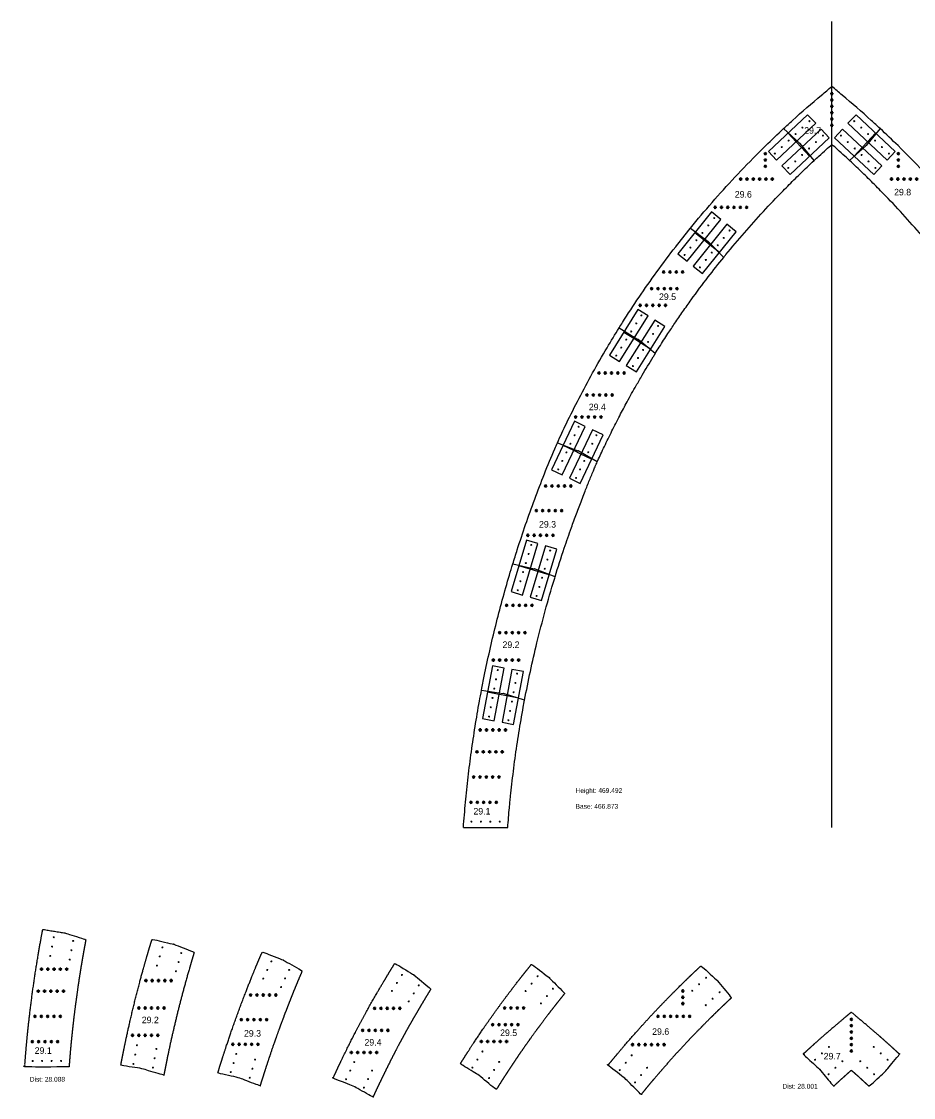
# Model space of a CAD drawing. Header units: inches. Extents: x 37 to 1129, y 33 to 715.
# Drawn here: x 37 to 602, y 33 to 715 of the extents above; entities that cross this region are included whole.
import ezdxf

# ---------------------------------------------------------------- set-up
doc = ezdxf.new("R2010")
doc.units = ezdxf.units.IN
doc.header["$MEASUREMENT"] = 0
doc.header["$PDMODE"] = 32
doc.header["$PDSIZE"] = 1
doc.layers.add('.Joint Indication', color=4, linetype='Continuous')
for name, color, linetype, lineweight in [('Annotation', 7, 'Continuous', 9), ('Drilling', 3, 'Continuous', 13), ('Engrave', 4, 'Continuous', 50)]:
    doc.layers.add(name, color=color, linetype=linetype, lineweight=lineweight)
doc.styles.get("Standard").update_dxf_attribs({"font": 'Arial.ttf'})
doc.styles.add('Tw Cen MT', font='')
doc.styles.get('Tw Cen MT').set_extended_font_data('Tw Cen MT')

# ---------------------------------------------------------------- blocks, each defined once
blk = doc.blocks.new('*U812')
at = {"layer": 'Engrave'}
blk.add_point((0, 0), dxfattribs=at)
blk = doc.blocks.new('*U813')
at = {"layer": 'Engrave', "color": 0, "linetype": 'ByBlock', "lineweight": -2, "transparency": 16777216}
for p in [(0, 0), (4, 0), (8, 0), (12, 0), (16, 0)]:
    blk.add_blockref('*U812', p, dxfattribs=at)
blk = doc.blocks.new('*U814')
at = {"layer": 'Engrave'}
blk.add_point((0, 0), dxfattribs=at)
blk = doc.blocks.new('*U815')
at = {"layer": 'Engrave', "color": 0, "linetype": 'ByBlock', "lineweight": -2, "transparency": 16777216}
for p in [(0, 0), (4, 0), (8, 0), (12, 0), (16, 0)]:
    blk.add_blockref('*U814', p, dxfattribs=at)
blk = doc.blocks.new('*U816')
at = {"layer": 'Engrave'}
blk.add_point((0, 0), dxfattribs=at)
blk = doc.blocks.new('*U817')
at = {"layer": 'Engrave', "color": 0, "linetype": 'ByBlock', "lineweight": -2, "transparency": 16777216}
for p in [(0, 0), (4, 0), (8, 0), (12, 0), (16, 0)]:
    blk.add_blockref('*U816', p, dxfattribs=at)
blk = doc.blocks.new('*U818')
at = {"layer": 'Engrave'}
blk.add_point((0, 0), dxfattribs=at)
blk = doc.blocks.new('*U819')
at = {"layer": 'Engrave', "color": 0, "linetype": 'ByBlock', "lineweight": -2, "transparency": 16777216}
for p in [(0, 0), (4, 0), (8, 0), (12, 0), (16, 0)]:
    blk.add_blockref('*U818', p, dxfattribs=at)
blk = doc.blocks.new('*U820')
at = {"layer": 'Engrave'}
blk.add_point((0, 0), dxfattribs=at)
blk = doc.blocks.new('*U821')
at = {"layer": 'Engrave', "color": 0, "linetype": 'ByBlock', "lineweight": -2, "transparency": 16777216}
for p in [(0, 0), (4, 0), (8, 0), (12, 0), (16, 0)]:
    blk.add_blockref('*U820', p, dxfattribs=at)
blk = doc.blocks.new('*U822')
at = {"layer": 'Engrave'}
blk.add_point((0, 0), dxfattribs=at)
blk = doc.blocks.new('*U823')
at = {"layer": 'Engrave', "color": 0, "linetype": 'ByBlock', "lineweight": -2, "transparency": 16777216}
for p in [(0, 0), (4, 0), (8, 0), (12, 0), (16, 0)]:
    blk.add_blockref('*U822', p, dxfattribs=at)
blk = doc.blocks.new('*U824')
at = {"layer": 'Engrave'}
blk.add_point((0, 0), dxfattribs=at)
blk = doc.blocks.new('*U825')
at = {"layer": 'Engrave', "color": 0, "linetype": 'ByBlock', "lineweight": -2, "transparency": 16777216}
for p in [(0, 0), (4, 0), (8, 0), (12, 0), (16, 0)]:
    blk.add_blockref('*U824', p, dxfattribs=at)
blk = doc.blocks.new('*U826')
at = {"layer": 'Engrave'}
blk.add_point((0, 0), dxfattribs=at)
blk = doc.blocks.new('*U827')
at = {"layer": 'Engrave', "color": 0, "linetype": 'ByBlock', "lineweight": -2, "transparency": 16777216}
for p in [(0, 0), (4, 0), (8, 0), (12, 0), (16, 0)]:
    blk.add_blockref('*U826', p, dxfattribs=at)
blk = doc.blocks.new('*U828')
at = {"layer": 'Engrave'}
blk.add_point((0, 0), dxfattribs=at)
blk = doc.blocks.new('*U829')
at = {"layer": 'Engrave', "color": 0, "linetype": 'ByBlock', "lineweight": -2, "transparency": 16777216}
for p in [(0, 0), (4, 0), (8, 0), (12, 0), (16, 0)]:
    blk.add_blockref('*U828', p, dxfattribs=at)
blk = doc.blocks.new('*U830')
at = {"layer": 'Engrave'}
blk.add_point((0, 0), dxfattribs=at)
blk = doc.blocks.new('*U831')
at = {"layer": 'Engrave', "color": 0, "linetype": 'ByBlock', "lineweight": -2, "transparency": 16777216}
for p in [(0, 0), (4, 0), (8, 0), (12, 0), (16, 0)]:
    blk.add_blockref('*U830', p, dxfattribs=at)
blk = doc.blocks.new('*U832')
at = {"layer": 'Engrave'}
blk.add_point((0, 0), dxfattribs=at)
blk = doc.blocks.new('*U833')
at = {"layer": 'Engrave', "color": 0, "linetype": 'ByBlock', "lineweight": -2, "transparency": 16777216}
for p in [(0, 0), (4, 0), (8, 0), (12, 0), (16, 0)]:
    blk.add_blockref('*U832', p, dxfattribs=at)
blk = doc.blocks.new('*U834')
at = {"layer": 'Engrave'}
blk.add_point((0, 0), dxfattribs=at)
blk = doc.blocks.new('*U835')
at = {"layer": 'Engrave', "color": 0, "linetype": 'ByBlock', "lineweight": -2, "transparency": 16777216}
for p in [(0, 0), (4, 0), (8, 0), (12, 0), (16, 0)]:
    blk.add_blockref('*U834', p, dxfattribs=at)
blk = doc.blocks.new('*U836')
at = {"layer": 'Engrave'}
blk.add_point((0, 0), dxfattribs=at)
blk = doc.blocks.new('*U837')
at = {"layer": 'Engrave', "color": 0, "linetype": 'ByBlock', "lineweight": -2, "transparency": 16777216}
for p in [(0, 0), (4, 0), (8, 0), (12, 0), (16, 0)]:
    blk.add_blockref('*U836', p, dxfattribs=at)
blk = doc.blocks.new('*U838')
at = {"layer": 'Engrave'}
blk.add_point((0, 0), dxfattribs=at)
blk = doc.blocks.new('*U839')
at = {"layer": 'Engrave', "color": 0, "linetype": 'ByBlock', "lineweight": -2, "transparency": 16777216}
for p in [(0, 0), (4, 0), (8, 0), (12, 0), (16, 0)]:
    blk.add_blockref('*U838', p, dxfattribs=at)
blk = doc.blocks.new('*U840')
at = {"layer": 'Engrave'}
blk.add_point((0, 0), dxfattribs=at)
blk = doc.blocks.new('*U841')
at = {"layer": 'Engrave', "color": 0, "linetype": 'ByBlock', "lineweight": -2, "transparency": 16777216}
for p in [(0, 0), (4, 0), (8, 0), (12, 0), (16, 0)]:
    blk.add_blockref('*U840', p, dxfattribs=at)
blk = doc.blocks.new('*U842')
at = {"layer": 'Engrave'}
blk.add_point((0, 0), dxfattribs=at)
blk = doc.blocks.new('*U843')
at = {"layer": 'Engrave', "color": 0, "linetype": 'ByBlock', "lineweight": -2, "transparency": 16777216}
for p in [(0, 0), (4, 0), (8, 0), (12, 0)]:
    blk.add_blockref('*U842', p, dxfattribs=at)
blk = doc.blocks.new('*U844')
at = {"layer": 'Engrave'}
blk.add_point((0, 0), dxfattribs=at)
blk = doc.blocks.new('*U845')
at = {"layer": 'Engrave', "color": 0, "linetype": 'ByBlock', "lineweight": -2, "transparency": 16777216}
for p in [(0, 0), (4, 0), (8, 0), (12, 0), (16, 0), (20, 0)]:
    blk.add_blockref('*U844', p, dxfattribs=at)
blk = doc.blocks.new('*U846')
at = {"layer": 'Engrave'}
blk.add_point((0, 0), dxfattribs=at)
blk = doc.blocks.new('*U847')
at = {"layer": 'Engrave', "color": 0, "linetype": 'ByBlock', "lineweight": -2, "transparency": 16777216}
for p in [(0, 0), (4, 0), (8, 0), (12, 0), (16, 0), (20, 0)]:
    blk.add_blockref('*U846', p, dxfattribs=at)
blk = doc.blocks.new('*U848')
at = {"layer": 'Engrave'}
blk.add_point((0, 0), dxfattribs=at)
blk = doc.blocks.new('*U849')
at = {"layer": 'Engrave', "color": 0, "linetype": 'ByBlock', "lineweight": -2, "transparency": 16777216}
for p in [(0, 0), (4, 0), (8, 0)]:
    blk.add_blockref('*U848', p, dxfattribs=at)
blk = doc.blocks.new('*U850')
at = {"layer": 'Engrave'}
blk.add_point((0, 0), dxfattribs=at)
blk = doc.blocks.new('*U851')
at = {"layer": 'Engrave', "color": 0, "linetype": 'ByBlock', "lineweight": -2, "transparency": 16777216}
for p in [(0, 0), (4, 0), (8, 0), (12, 0), (16, 0), (20, 0)]:
    blk.add_blockref('*U850', p, dxfattribs=at)
blk = doc.blocks.new('*U886')
at = {"layer": 'Engrave'}
blk.add_point((0, 0), dxfattribs=at)
blk = doc.blocks.new('*U887')
at = {"layer": 'Engrave', "color": 0, "linetype": 'ByBlock', "lineweight": -2, "transparency": 16777216}
for p in [(0, 0), (4, 0), (8, 0), (12, 0), (16, 0), (20, 0)]:
    blk.add_blockref('*U886', p, dxfattribs=at)
blk = doc.blocks.new('*U888')
at = {"layer": 'Engrave'}
blk.add_point((0, 0), dxfattribs=at)
blk = doc.blocks.new('*U889')
at = {"layer": 'Engrave', "color": 0, "linetype": 'ByBlock', "lineweight": -2, "transparency": 16777216}
for p in [(0, 0), (4, 0), (8, 0)]:
    blk.add_blockref('*U888', p, dxfattribs=at)
blk = doc.blocks.new('*U890')
at = {"layer": 'Engrave'}
blk.add_point((0, 0), dxfattribs=at)
blk = doc.blocks.new('*U891')
at = {"layer": 'Engrave', "color": 0, "linetype": 'ByBlock', "lineweight": -2, "transparency": 16777216}
for p in [(0, 0), (4, 0), (8, 0), (12, 0), (16, 0)]:
    blk.add_blockref('*U890', p, dxfattribs=at)
blk = doc.blocks.new('*U892')
at = {"layer": 'Engrave'}
blk.add_point((0, 0), dxfattribs=at)
blk = doc.blocks.new('*U893')
at = {"layer": 'Engrave', "color": 0, "linetype": 'ByBlock', "lineweight": -2, "transparency": 16777216}
for p in [(0, 0), (4, 0), (8, 0), (12, 0), (16, 0)]:
    blk.add_blockref('*U892', p, dxfattribs=at)
blk = doc.blocks.new('*U894')
at = {"layer": 'Engrave'}
blk.add_point((0, 0), dxfattribs=at)
blk = doc.blocks.new('*U895')
at = {"layer": 'Engrave', "color": 0, "linetype": 'ByBlock', "lineweight": -2, "transparency": 16777216}
for p in [(0, 0), (4, 0), (8, 0), (12, 0), (16, 0)]:
    blk.add_blockref('*U894', p, dxfattribs=at)
blk = doc.blocks.new('*U896')
at = {"layer": 'Engrave'}
blk.add_point((0, 0), dxfattribs=at)
blk = doc.blocks.new('*U897')
at = {"layer": 'Engrave', "color": 0, "linetype": 'ByBlock', "lineweight": -2, "transparency": 16777216}
for p in [(0, 0), (4, 0), (8, 0), (12, 0), (16, 0)]:
    blk.add_blockref('*U896', p, dxfattribs=at)
blk = doc.blocks.new('*U898')
at = {"layer": 'Engrave'}
blk.add_point((0, 0), dxfattribs=at)
blk = doc.blocks.new('*U899')
at = {"layer": 'Engrave', "color": 0, "linetype": 'ByBlock', "lineweight": -2, "transparency": 16777216}
for p in [(0, 0), (4, 0), (8, 0), (12, 0), (16, 0)]:
    blk.add_blockref('*U898', p, dxfattribs=at)
blk = doc.blocks.new('*U900')
at = {"layer": 'Engrave'}
blk.add_point((0, 0), dxfattribs=at)
blk = doc.blocks.new('*U901')
at = {"layer": 'Engrave', "color": 0, "linetype": 'ByBlock', "lineweight": -2, "transparency": 16777216}
for p in [(0, 0), (4, 0), (8, 0), (12, 0), (16, 0)]:
    blk.add_blockref('*U900', p, dxfattribs=at)
blk = doc.blocks.new('*U902')
at = {"layer": 'Engrave'}
blk.add_point((0, 0), dxfattribs=at)
blk = doc.blocks.new('*U903')
at = {"layer": 'Engrave', "color": 0, "linetype": 'ByBlock', "lineweight": -2, "transparency": 16777216}
for p in [(0, 0), (4, 0), (8, 0), (12, 0), (16, 0)]:
    blk.add_blockref('*U902', p, dxfattribs=at)
blk = doc.blocks.new('*U904')
at = {"layer": 'Engrave'}
blk.add_point((0, 0), dxfattribs=at)
blk = doc.blocks.new('*U905')
at = {"layer": 'Engrave', "color": 0, "linetype": 'ByBlock', "lineweight": -2, "transparency": 16777216}
for p in [(0, 0), (4, 0), (8, 0), (12, 0), (16, 0)]:
    blk.add_blockref('*U904', p, dxfattribs=at)
blk = doc.blocks.new('*U906')
at = {"layer": 'Engrave'}
blk.add_point((0, 0), dxfattribs=at)
blk = doc.blocks.new('*U907')
at = {"layer": 'Engrave', "color": 0, "linetype": 'ByBlock', "lineweight": -2, "transparency": 16777216}
for p in [(0, 0), (4, 0), (8, 0), (12, 0), (16, 0)]:
    blk.add_blockref('*U906', p, dxfattribs=at)
blk = doc.blocks.new('*U908')
at = {"layer": 'Engrave'}
blk.add_point((0, 0), dxfattribs=at)
blk = doc.blocks.new('*U909')
at = {"layer": 'Engrave', "color": 0, "linetype": 'ByBlock', "lineweight": -2, "transparency": 16777216}
for p in [(0, 0), (4, 0), (8, 0), (12, 0), (16, 0)]:
    blk.add_blockref('*U908', p, dxfattribs=at)
blk = doc.blocks.new('*U910')
at = {"layer": 'Engrave'}
blk.add_point((0, 0), dxfattribs=at)
blk = doc.blocks.new('*U911')
at = {"layer": 'Engrave', "color": 0, "linetype": 'ByBlock', "lineweight": -2, "transparency": 16777216}
for p in [(0, 0), (4, 0), (8, 0), (12, 0), (16, 0)]:
    blk.add_blockref('*U910', p, dxfattribs=at)
blk = doc.blocks.new('*U912')
at = {"layer": 'Engrave'}
blk.add_point((0, 0), dxfattribs=at)
blk = doc.blocks.new('*U913')
at = {"layer": 'Engrave', "color": 0, "linetype": 'ByBlock', "lineweight": -2, "transparency": 16777216}
for p in [(0, 0), (4, 0), (8, 0), (12, 0), (16, 0)]:
    blk.add_blockref('*U912', p, dxfattribs=at)
blk = doc.blocks.new('*U914')
at = {"layer": 'Engrave'}
blk.add_point((0, 0), dxfattribs=at)
blk = doc.blocks.new('*U915')
at = {"layer": 'Engrave', "color": 0, "linetype": 'ByBlock', "lineweight": -2, "transparency": 16777216}
for p in [(0, 0), (4, 0), (8, 0), (12, 0), (16, 0)]:
    blk.add_blockref('*U914', p, dxfattribs=at)
blk = doc.blocks.new('*U916')
at = {"layer": 'Engrave'}
blk.add_point((0, 0), dxfattribs=at)
blk = doc.blocks.new('*U917')
at = {"layer": 'Engrave', "color": 0, "linetype": 'ByBlock', "lineweight": -2, "transparency": 16777216}
for p in [(0, 0), (4, 0), (8, 0), (12, 0), (16, 0)]:
    blk.add_blockref('*U916', p, dxfattribs=at)
blk = doc.blocks.new('*U918')
at = {"layer": 'Engrave'}
blk.add_point((0, 0), dxfattribs=at)
blk = doc.blocks.new('*U919')
at = {"layer": 'Engrave', "color": 0, "linetype": 'ByBlock', "lineweight": -2, "transparency": 16777216}
for p in [(0, 0), (4, 0), (8, 0), (12, 0), (16, 0)]:
    blk.add_blockref('*U918', p, dxfattribs=at)
blk = doc.blocks.new('*U920')
at = {"layer": 'Engrave'}
blk.add_point((0, 0), dxfattribs=at)
blk = doc.blocks.new('*U921')
at = {"layer": 'Engrave', "color": 0, "linetype": 'ByBlock', "lineweight": -2, "transparency": 16777216}
for p in [(0, 0), (4, 0), (8, 0), (12, 0)]:
    blk.add_blockref('*U920', p, dxfattribs=at)
blk = doc.blocks.new('*U922')
at = {"layer": 'Engrave'}
blk.add_point((0, 0), dxfattribs=at)
blk = doc.blocks.new('*U923')
at = {"layer": 'Engrave', "color": 0, "linetype": 'ByBlock', "lineweight": -2, "transparency": 16777216}
for p in [(0, 0), (4, 0), (8, 0), (12, 0), (16, 0), (20, 0)]:
    blk.add_blockref('*U922', p, dxfattribs=at)
blk = doc.blocks.new('*U924')
at = {"layer": 'Engrave'}
blk.add_point((0, 0), dxfattribs=at)
blk = doc.blocks.new('*U925')
at = {"layer": 'Engrave', "color": 0, "linetype": 'ByBlock', "lineweight": -2, "transparency": 16777216}
for p in [(0, 0), (4, 0), (8, 0), (12, 0), (16, 0), (20, 0)]:
    blk.add_blockref('*U924', p, dxfattribs=at)
blk = doc.blocks.new('*U926')
at = {"layer": 'Engrave'}
blk.add_point((0, 0), dxfattribs=at)
blk = doc.blocks.new('*U927')
at = {"layer": 'Engrave', "color": 0, "linetype": 'ByBlock', "lineweight": -2, "transparency": 16777216}
for p in [(0, 0), (4, 0), (8, 0)]:
    blk.add_blockref('*U926', p, dxfattribs=at)
blk = doc.blocks.new('*U928')
at = {"layer": 'Engrave'}
blk.add_point((0, 0), dxfattribs=at)
blk = doc.blocks.new('*U929')
at = {"layer": 'Engrave', "color": 0, "linetype": 'ByBlock', "lineweight": -2, "transparency": 16777216}
for p in [(0, 0), (4, 0), (8, 0), (12, 0), (16, 0), (20, 0)]:
    blk.add_blockref('*U928', p, dxfattribs=at)

msp = doc.modelspace()

# ---------------------------------------------------------------- linework, layer by layer
at = {"layer": '.Joint Indication'}
for p, q in [((527.61, 638.73), (522.48, 644.21)), ((572.85, 638.73), (577.98, 644.21)), ((531.03, 635.08), (527.61, 638.73)), ((536.15, 629.61), (531.03, 635.08)), ((564.31, 629.61), (569.43, 635.08)), ((569.43, 635.08), (572.85, 638.73)), ((469.22, 576.27), (463.38, 580.98)), ((473.11, 573.13), (469.22, 576.27)), ((478.95, 568.43), (473.11, 573.13)), ((424.75, 513.94), (418.39, 517.91)), ((428.99, 511.29), (424.75, 513.94)), ((435.36, 507.31), (428.99, 511.29)), ((386.7, 443), (379.93, 446.22)), ((391.22, 440.85), (386.7, 443)), ((397.99, 437.63), (391.22, 440.85)), ((359.08, 367.83), (351.89, 369.97)), ((363.87, 366.4), (359.08, 367.83)), ((371.06, 364.26), (363.87, 366.4)), ((339.46, 288.59), (332.08, 289.97)), ((344.37, 287.66), (339.46, 288.59)), ((351.74, 286.28), (344.37, 287.66))]:
    msp.add_line(p, q, dxfattribs=at)
for points in [[(540.02, 650.35), (534.89, 655.83), (510.07, 632.59), (515.2, 627.11)], [(560.44, 650.35), (565.57, 655.83), (590.39, 632.59), (585.26, 627.11)], [(548.56, 641.23), (543.43, 646.7), (518.62, 623.46), (523.74, 617.99)], [(551.9, 641.23), (557.02, 646.7), (581.84, 623.46), (576.72, 617.99)], [(479.9, 589.51), (474.06, 594.21), (452.71, 567.75), (458.55, 563.04)], [(489.62, 581.66), (483.79, 586.37), (462.44, 559.9), (468.28, 555.19)], [(433.76, 528.35), (427.4, 532.33), (409.39, 503.49), (415.75, 499.52)], [(444.36, 521.73), (438, 525.7), (419.99, 496.87), (426.35, 492.89)], [(394, 458.35), (387.23, 461.57), (372.63, 430.87), (379.4, 427.65)], [(405.29, 452.99), (398.52, 456.21), (383.92, 425.5), (390.69, 422.28)], [(363.93, 384.12), (356.74, 386.26), (347.04, 353.67), (354.23, 351.53)], [(375.91, 380.55), (368.72, 382.69), (359.02, 350.11), (366.21, 347.96)], [(342.59, 305.29), (335.22, 306.68), (328.95, 273.26), (336.32, 271.88)], [(354.87, 302.99), (347.5, 304.37), (341.24, 270.96), (348.61, 269.57)]]:
    msp.add_lwpolyline(points, close=True, dxfattribs=at)
for p, q in [((550.23, 204.2), (550.23, 714.85)), ((519.68, 647.06), (529.99, 637.65)), ((580.78, 647.06), (571.91, 636.27)), ((538.96, 626.75), (530.09, 637.54)), ((561.5, 626.75), (571.82, 636.17)), ((460.66, 583.97), (471.77, 575.5)), ((481.68, 565.44), (471.88, 575.41)), ((415.45, 520.76), (427.4, 513.46)), ((438.3, 504.47), (427.51, 513.38)), ((376.31, 447.93), (389.32, 442.86)), ((401.61, 435.93), (389.45, 442.8)), ((348.09, 371.21), (361.7, 368.09)), ((374.86, 363.02), (361.84, 368.04)), ((328.27, 291.32), (342.07, 289.11)), ((355.56, 284.93), (342.21, 289.08)), ((316.79, 204.2), (344.88, 204.2))]:
    msp.add_line(p, q)
for centre, start, end in [((529.32, 636.91), 39.41021, 47.60187), ((571.14, 636.91), 312.39813, 320.58979), ((471.17, 574.7), 44.5131, 52.69852), ((426.87, 512.61), 50.42199, 58.59629), ((388.96, 441.93), 60.53395, 68.72445), ((361.48, 367.11), 68.89512, 77.08721), ((341.91, 288.12), 72.71119, 80.89598)]:
    msp.add_arc(centre, 1, start, end)
for points, knots in [([(519.68, 647.06), (521.53, 648.79), (529.39, 656), (539.63, 664.82), (548.04, 671.87), (550.23, 673.69)], [499.012481, 499.012481, 499.012481, 499.012481, 506.613787, 531.000257, 539.544225, 539.544225, 539.544225, 539.544225]), ([(580.78, 647.06), (578.92, 648.79), (571.07, 656), (560.83, 664.82), (552.41, 671.87), (550.23, 673.69)], [499.012481, 499.012481, 499.012481, 499.012481, 506.613787, 531.000257, 539.544225, 539.544225, 539.544225, 539.544225]), ([(460.66, 583.97), (461.81, 585.39), (467.42, 592.23), (477.9, 604.44), (492.62, 620.47), (506.64, 634.69), (515.84, 643.49), (519.68, 647.06)], [412.552194, 412.552194, 412.552194, 412.552194, 418.028177, 439.102397, 460.825925, 483.291689, 499.012481, 499.012481, 499.012481, 499.012481]), ([(639.8, 583.97), (638.65, 585.39), (633.03, 592.23), (622.56, 604.44), (607.84, 620.47), (593.81, 634.69), (584.62, 643.49), (580.78, 647.06)], [412.552194, 412.552194, 412.552194, 412.552194, 418.028177, 439.102397, 460.825925, 483.291689, 499.012481, 499.012481, 499.012481, 499.012481]), ([(538.96, 626.75), (539.98, 627.71), (541.01, 628.65), (543.57, 631), (545.12, 632.39), (547.85, 634.83), (549.04, 635.88), (550.23, 636.92)], [499.307803, 499.307803, 499.307803, 499.307803, 503.729091, 503.729091, 510.324477, 510.324477, 515.302163, 515.302163, 515.302163, 515.302163]), ([(561.5, 626.75), (560.48, 627.71), (559.45, 628.65), (556.88, 631), (555.34, 632.39), (552.61, 634.83), (551.42, 635.88), (550.23, 636.92)], [499.307803, 499.307803, 499.307803, 499.307803, 503.729091, 503.729091, 510.324477, 510.324477, 515.302163, 515.302163, 515.302163, 515.302163]), ([(481.68, 565.44), (482.16, 566.03), (482.64, 566.62), (486.94, 571.88), (490.82, 576.49), (498.73, 585.59), (502.75, 590.09), (510.93, 598.94), (515.08, 603.3), (521.9, 610.25), (524.51, 612.87), (529.61, 617.88), (532.08, 620.26), (536.02, 624.01), (537.48, 625.39), (538.96, 626.75)], [411.397187, 411.397187, 411.397187, 411.397187, 413.789312, 413.789312, 432.722336, 432.722336, 451.655359, 451.655359, 470.588382, 470.588382, 482.189957, 482.189957, 492.959524, 492.959524, 499.307803, 499.307803, 499.307803, 499.307803]), ([(618.78, 565.44), (618.3, 566.03), (617.82, 566.62), (613.52, 571.88), (609.64, 576.49), (601.73, 585.59), (597.7, 590.09), (589.53, 598.94), (585.37, 603.3), (578.56, 610.25), (575.94, 612.87), (570.85, 617.88), (568.38, 620.26), (564.44, 624.01), (562.97, 625.39), (561.5, 626.75)], [411.397187, 411.397187, 411.397187, 411.397187, 413.789312, 413.789312, 432.722336, 432.722336, 451.655359, 451.655359, 470.588382, 470.588382, 482.189957, 482.189957, 492.959524, 492.959524, 499.307803, 499.307803, 499.307803, 499.307803]), ([(415.45, 520.76), (416.16, 521.91), (420.26, 528.46), (428.1, 540.37), (439.32, 556.39), (450.24, 570.94), (457.49, 580.08), (460.66, 583.97)], [334.790908, 334.790908, 334.790908, 334.790908, 338.854713, 357.990726, 377.532157, 397.526311, 412.552194, 412.552194, 412.552194, 412.552194]), ([(438.3, 504.47), (439.16, 505.86), (440.02, 507.25), (441.79, 510.06), (442.69, 511.48), (444.53, 514.34), (445.46, 515.77), (447.82, 519.36), (449.27, 521.52), (452.42, 526.18), (454.14, 528.67), (457.59, 533.62), (459.34, 536.09), (464.62, 543.42), (468.22, 548.25), (475.1, 557.21), (478.36, 561.35), (481.68, 565.44)], [332.898296, 332.898296, 332.898296, 332.898296, 338.058334, 338.058334, 343.439617, 343.439617, 348.820899, 348.820899, 356.990243, 356.990243, 366.456754, 366.456754, 375.923266, 375.923266, 394.856289, 394.856289, 411.397187, 411.397187, 411.397187, 411.397187]), ([(376.31, 447.93), (378.17, 452.05), (382.66, 461.52), (390.02, 476.32), (398.57, 492.35), (407.17, 507.13), (412.87, 516.6), (415.45, 520.76)], [252.052738, 252.052738, 252.052738, 252.052738, 265.61481, 283.493945, 301.641025, 320.116234, 334.790908, 334.790908, 334.790908, 334.790908]), ([(401.61, 435.93), (401.75, 436.22), (401.88, 436.52), (402.63, 438.18), (403.26, 439.54), (404.63, 442.49), (405.38, 444.07), (406.93, 447.29), (407.72, 448.93), (409.32, 452.2), (410.12, 453.83), (412.54, 458.69), (414.17, 461.9), (417.38, 468.09), (418.96, 471.06), (421.49, 475.71), (422.42, 477.41), (424.31, 480.79), (425.28, 482.49), (427.5, 486.37), (428.77, 488.56), (431.21, 492.69), (432.37, 494.65), (434.68, 498.53), (435.84, 500.45), (437.44, 503.06), (437.87, 503.76), (438.3, 504.47)], [251.47946, 251.47946, 251.47946, 251.47946, 252.542944, 252.542944, 257.376576, 257.376576, 262.912611, 262.912611, 268.563334, 268.563334, 274.214057, 274.214057, 285.515502, 285.515502, 296.118587, 296.118587, 302.279243, 302.279243, 308.439899, 308.439899, 316.331275, 316.331275, 323.318834, 323.318834, 330.306393, 330.306393, 332.898296, 332.898296, 332.898296, 332.898296]), ([(348.09, 371.21), (349.01, 374.21), (351.63, 382.57), (356.18, 396.26), (361.9, 412.27), (368.05, 428.27), (372.85, 440.18), (375.75, 446.69), (376.31, 447.93)], [170.265833, 170.265833, 170.265833, 170.265833, 179.691551, 196.552466, 213.543558, 230.676614, 247.978097, 252.052738, 252.052738, 252.052738, 252.052738]), ([(374.86, 363.02), (376.74, 369.13), (378.69, 375.23), (382.18, 385.62), (383.67, 389.94), (386.25, 397.16), (387.31, 400.09), (389.48, 405.92), (390.59, 408.84), (392.3, 413.29), (392.9, 414.82), (393.96, 417.53), (394.43, 418.72), (395.36, 421.07), (395.83, 422.24), (397.23, 425.7), (398.16, 427.97), (399.48, 431.06), (399.84, 431.92), (400.67, 433.82), (401.14, 434.87), (401.61, 435.93)], [170.281646, 170.281646, 170.281646, 170.281646, 190.213007, 190.213007, 204.422118, 204.422118, 214.134106, 214.134106, 223.846094, 223.846094, 228.919557, 228.919557, 232.852372, 232.852372, 236.785188, 236.785188, 244.650819, 244.650819, 247.709312, 247.709312, 251.47946, 251.47946, 251.47946, 251.47946]), ([(328.27, 291.32), (328.84, 294.29), (330.48, 302.6), (333.41, 316.24), (337.21, 332.25), (341.38, 348.25), (345.07, 361.23), (347.37, 368.88), (348.09, 371.21)], [87.922338, 87.922338, 87.922338, 87.922338, 96.97161, 113.336698, 129.781987, 146.316512, 162.949723, 170.265833, 170.265833, 170.265833, 170.265833]), ([(355.56, 284.93), (357.86, 297.11), (360.48, 309.23), (366.69, 334.79), (370.35, 348.2), (374.55, 362), (374.71, 362.51), (374.86, 363.02)], [86.718031, 86.718031, 86.718031, 86.718031, 125.340949, 125.340949, 168.626323, 168.626323, 170.281646, 170.281646, 170.281646, 170.281646]), ([(316.79, 204.2), (317.22, 209.54), (318.06, 220.22), (319.77, 236.22), (321.79, 252.23), (324.17, 268.23), (326.38, 281.26), (327.82, 288.95), (328.27, 291.32)], [0, 0, 0, 0, 16.056152, 32.144476, 48.272444, 64.447692, 80.678057, 87.922338, 87.922338, 87.922338, 87.922338]), ([(344.88, 204.2), (345.22, 208.48), (345.56, 212.67), (346.05, 218.02), (346.17, 219.25), (346.41, 221.74), (346.54, 222.98), (346.92, 226.71), (347.2, 229.21), (347.8, 234.43), (348.12, 237.16), (348.81, 242.61), (349.16, 245.33), (350.28, 253.47), (351.09, 258.89), (352.82, 269.72), (353.75, 275.12), (355, 281.98), (355.28, 283.46), (355.56, 284.93)], [2.229078, 2.229078, 2.229078, 2.229078, 15.175459, 15.175459, 19.089619, 19.089619, 23.003778, 23.003778, 30.832096, 30.832096, 39.369342, 39.369342, 47.906589, 47.906589, 64.981081, 64.981081, 82.055574, 82.055574, 86.718031, 86.718031, 86.718031, 86.718031])]:
    msp.add_open_spline(points, degree=3, knots=knots)
for points, weights, knots in [([(66.92, 52.59), (67.26, 56.86), (67.6, 61.05), (68.09, 66.4), (68.2, 67.64), (68.45, 70.12), (68.57, 71.36), (68.96, 75.1), (69.23, 77.59), (69.83, 82.82), (70.16, 85.55), (70.85, 91), (71.2, 93.71), (72.32, 101.85), (73.12, 107.28), (74.85, 118.1), (75.78, 123.51), (77.04, 130.37), (77.31, 131.84), (77.59, 133.31), (73.14, 134.7), (68.7, 136.08), (64.25, 137.47), (64.2, 137.48), (64.16, 137.49), (64.11, 137.5), (59.51, 138.24), (54.91, 138.97), (50.31, 139.71), (49.85, 137.34), (48.42, 129.65), (46.2, 116.62), (43.83, 100.61), (41.8, 84.61), (40.1, 68.61), (39.25, 57.92), (38.83, 52.59), (48.19, 52.59), (57.55, 52.59), (66.92, 52.59)], [1, 1, 1, 1, 1, 1, 1, 1, 1, 1, 1, 1, 1, 1, 1, 1, 1, 1, 1, 1, 1, 1, 1, 0.998300176843, 0.998300176843, 1, 1, 1, 1, 1, 1, 1, 1, 1, 1, 1, 1, 1, 1, 1], [0, 0, 0, 0, 12.946382, 12.946382, 16.860541, 16.860541, 20.7747, 20.7747, 28.603019, 28.603019, 37.140265, 37.140265, 45.677511, 45.677511, 62.752004, 62.752004, 79.826497, 79.826497, 84.488954, 84.488954, 84.488954, 85.488954, 85.488954, 85.488954, 85.631805, 85.631805, 85.631805, 86.631805, 86.631805, 86.631805, 93.876086, 110.106451, 126.281699, 142.409667, 158.497991, 174.554143, 174.554143, 174.554143, 175.554143, 175.554143, 175.554143, 175.554143]), ([(133.26, 130.31), (133.22, 130.33), (133.17, 130.34), (133.13, 130.35), (128.59, 131.39), (124.05, 132.43), (119.52, 133.47), (118.8, 131.14), (116.5, 123.5), (112.81, 110.52), (108.64, 94.51), (104.84, 78.51), (101.91, 64.87), (100.27, 56.55), (99.7, 53.59), (104.3, 52.85), (108.9, 52.12), (113.5, 51.38), (113.55, 51.37), (113.59, 51.36), (113.64, 51.35), (118.09, 49.96), (122.54, 48.58), (126.98, 47.19), (129.29, 59.38), (131.91, 71.5), (138.12, 97.05), (141.78, 110.46), (145.98, 124.27), (146.14, 124.78), (146.29, 125.28), (141.95, 126.96), (137.61, 128.64), (133.26, 130.31)], [1, 0.998297146244, 0.998297146244, 1, 1, 1, 1, 1, 1, 1, 1, 1, 1, 1, 1, 1, 1, 1, 0.998300176843, 0.998300176843, 1, 1, 1, 1, 1, 1, 1, 1, 1, 1, 1, 1, 1, 1], [0, 0, 0, 0, 0.142979, 0.142979, 0.142979, 1.142979, 1.142979, 1.142979, 8.459089, 25.0923, 41.626825, 58.072114, 74.437202, 83.486474, 83.486474, 83.486474, 84.486474, 84.486474, 84.486474, 84.629325, 84.629325, 84.629325, 85.629325, 85.629325, 85.629325, 124.252243, 124.252243, 167.537618, 167.537618, 169.192941, 169.192941, 169.192941, 170.192941, 170.192941, 170.192941, 170.192941]), ([(202.54, 120.3), (202.5, 120.33), (202.45, 120.35), (202.41, 120.37), (198.07, 122.05), (193.73, 123.74), (189.39, 125.43), (188.84, 124.2), (185.94, 117.68), (181.13, 105.78), (174.98, 89.78), (169.27, 73.77), (164.71, 60.08), (162.09, 51.72), (161.17, 48.71), (165.71, 47.67), (170.25, 46.63), (174.79, 45.59), (174.83, 45.58), (174.88, 45.57), (174.92, 45.55), (179.26, 43.88), (183.61, 42.2), (187.95, 40.52), (189.82, 46.64), (191.78, 52.73), (195.27, 63.13), (196.76, 67.44), (199.34, 74.67), (200.4, 77.6), (202.57, 83.43), (203.67, 86.35), (205.39, 90.8), (205.98, 92.33), (207.05, 95.04), (207.52, 96.23), (208.45, 98.58), (208.91, 99.74), (210.31, 103.21), (211.25, 105.48), (212.56, 108.57), (212.93, 109.43), (213.76, 111.33), (214.22, 112.38), (214.7, 113.43), (210.64, 115.72), (206.59, 118.01), (202.54, 120.3)], [1, 0.998297802494, 0.998297802494, 1, 1, 1, 1, 1, 1, 1, 1, 1, 1, 1, 1, 1, 1, 1, 0.998297146244, 0.998297146244, 1, 1, 1, 1, 1, 1, 1, 1, 1, 1, 1, 1, 1, 1, 1, 1, 1, 1, 1, 1, 1, 1, 1, 1, 1, 1, 1, 1], [0, 0, 0, 0, 0.142951, 0.142951, 0.142951, 1.142951, 1.142951, 1.142951, 5.217592, 22.519075, 39.652131, 56.643223, 73.504139, 82.929856, 82.929856, 82.929856, 83.929856, 83.929856, 83.929856, 84.072835, 84.072835, 84.072835, 85.072835, 85.072835, 85.072835, 105.004196, 105.004196, 119.213307, 119.213307, 128.925295, 128.925295, 138.637283, 138.637283, 143.710746, 143.710746, 147.643561, 147.643561, 151.576377, 151.576377, 159.442008, 159.442008, 162.500501, 162.500501, 166.270649, 166.270649, 166.270649, 167.270649, 167.270649, 167.270649, 167.270649]), ([(285.4, 110.87), (285.37, 110.9), (285.33, 110.93), (285.29, 110.96), (281.3, 113.39), (277.32, 115.82), (273.34, 118.25), (270.76, 114.09), (265.06, 104.62), (256.46, 89.84), (247.91, 73.81), (240.55, 59.01), (236.06, 49.54), (234.2, 45.42), (238.54, 43.73), (242.87, 42.04), (247.21, 40.35), (247.26, 40.33), (247.3, 40.31), (247.34, 40.29), (251.4, 38), (255.45, 35.71), (259.5, 33.42), (259.64, 33.71), (259.77, 34.01), (260.52, 35.67), (261.15, 37.03), (262.52, 39.98), (263.27, 41.56), (264.82, 44.78), (265.61, 46.42), (267.21, 49.69), (268.01, 51.32), (270.43, 56.18), (272.06, 59.4), (275.27, 65.58), (276.85, 68.55), (279.38, 73.2), (280.31, 74.9), (282.2, 78.28), (283.17, 79.98), (285.39, 83.86), (286.66, 86.05), (289.1, 90.19), (290.26, 92.14), (292.57, 96.02), (293.73, 97.94), (295.33, 100.55), (295.76, 101.26), (296.19, 101.96), (292.59, 104.93), (289, 107.9), (285.4, 110.87)], [1, 0.998304529919, 0.998304529919, 1, 1, 1, 1, 1, 1, 1, 1, 1, 1, 1, 1, 1, 1, 0.998297802494, 0.998297802494, 1, 1, 1, 1, 1, 1, 1, 1, 1, 1, 1, 1, 1, 1, 1, 1, 1, 1, 1, 1, 1, 1, 1, 1, 1, 1, 1, 1, 1, 1, 1, 1, 1, 1], [0, 0, 0, 0, 0.142668, 0.142668, 0.142668, 1.142668, 1.142668, 1.142668, 15.817343, 34.292552, 52.439632, 70.318766, 83.880839, 83.880839, 83.880839, 84.880839, 84.880839, 84.880839, 85.02379, 85.02379, 85.02379, 86.02379, 86.02379, 86.02379, 87.087274, 87.087274, 91.920907, 91.920907, 97.456941, 97.456941, 103.107664, 103.107664, 108.758387, 108.758387, 120.059832, 120.059832, 130.662917, 130.662917, 136.823573, 136.823573, 142.984229, 142.984229, 150.875605, 150.875605, 157.863164, 157.863164, 164.850723, 164.850723, 167.442626, 167.442626, 167.442626, 168.442626, 168.442626, 168.442626, 168.442626]), ([(371.2, 109.11), (371.16, 109.14), (371.13, 109.17), (371.09, 109.2), (367.38, 112.03), (363.68, 114.85), (359.97, 117.67), (356.81, 113.79), (349.55, 104.64), (338.64, 90.09), (327.42, 74.07), (319.58, 62.17), (315.48, 55.61), (314.77, 54.46), (318.75, 52.03), (322.73, 49.6), (326.71, 47.17), (326.75, 47.14), (326.79, 47.12), (326.83, 47.08), (330.42, 44.11), (334.02, 41.14), (337.61, 38.17), (338.47, 39.56), (339.34, 40.95), (341.1, 43.76), (342.01, 45.19), (343.85, 48.04), (344.78, 49.47), (347.14, 53.06), (348.58, 55.22), (351.74, 59.88), (353.45, 62.38), (356.91, 67.33), (358.65, 69.79), (363.94, 77.12), (367.53, 81.95), (374.41, 90.91), (377.68, 95.05), (380.99, 99.14), (377.73, 102.46), (374.46, 105.79), (371.2, 109.11)], [1, 0.998299912208, 0.998299912208, 1, 1, 1, 1, 1, 1, 1, 1, 1, 1, 1, 1, 1, 1, 0.998304529919, 0.998304529919, 1, 1, 1, 1, 1, 1, 1, 1, 1, 1, 1, 1, 1, 1, 1, 1, 1, 1, 1, 1, 1, 1, 1, 1], [0, 0, 0, 0, 0.142863, 0.142863, 0.142863, 1.142863, 1.142863, 1.142863, 16.168745, 36.162899, 55.70433, 74.840344, 78.904148, 78.904148, 78.904148, 79.904148, 79.904148, 79.904148, 80.046816, 80.046816, 80.046816, 81.046816, 81.046816, 81.046816, 86.206855, 86.206855, 91.588137, 91.588137, 96.96942, 96.96942, 105.138764, 105.138764, 114.605275, 114.605275, 124.071787, 124.071787, 143.00481, 143.00481, 159.545708, 159.545708, 159.545708, 160.545708, 160.545708, 160.545708, 160.545708]), ([(477.76, 107.15), (477.73, 107.19), (477.69, 107.23), (477.66, 107.26), (474.22, 110.4), (470.78, 113.53), (467.35, 116.67), (463.51, 113.1), (454.31, 104.3), (440.28, 90.08), (425.57, 74.05), (415.09, 61.84), (409.48, 55), (408.32, 53.58), (412.03, 50.76), (415.73, 47.93), (419.44, 45.11), (419.48, 45.08), (419.51, 45.05), (419.55, 45.02), (422.81, 41.69), (426.08, 38.37), (429.35, 35.05), (429.83, 35.64), (430.31, 36.23), (434.6, 41.49), (438.49, 46.1), (446.4, 55.2), (450.42, 59.7), (458.6, 68.55), (462.75, 72.91), (469.57, 79.86), (472.18, 82.48), (477.28, 87.49), (479.74, 89.87), (483.68, 93.62), (485.15, 95), (486.62, 96.36), (483.67, 99.96), (480.71, 103.56), (477.76, 107.15)], [1, 0.998297325143, 0.998297325143, 1, 1, 1, 1, 1, 1, 1, 1, 1, 1, 1, 1, 1, 1, 0.998299912208, 0.998299912208, 1, 1, 1, 1, 1, 1, 1, 1, 1, 1, 1, 1, 1, 1, 1, 1, 1, 1, 1, 1, 1, 1], [0, 0, 0, 0, 0.142971, 0.142971, 0.142971, 1.142971, 1.142971, 1.142971, 16.863764, 39.329528, 61.053055, 82.127276, 87.603259, 87.603259, 87.603259, 88.603259, 88.603259, 88.603259, 88.746122, 88.746122, 88.746122, 89.746122, 89.746122, 89.746122, 92.138247, 92.138247, 111.07127, 111.07127, 130.004293, 130.004293, 148.937316, 148.937316, 160.538891, 160.538891, 171.308458, 171.308458, 177.656738, 177.656738, 177.656738, 178.656738, 178.656738, 178.656738, 178.656738]), ([(542.42, 51.1), (542.39, 51.14), (542.36, 51.18), (542.32, 51.21), (538.88, 54.35), (535.45, 57.49), (532.01, 60.62), (533.86, 62.35), (541.72, 69.56), (551.96, 78.38), (560.37, 85.43), (562.56, 87.25), (564.74, 85.43), (573.16, 78.38), (583.4, 69.56), (591.25, 62.35), (593.11, 60.62), (590.15, 57.03), (587.2, 53.43), (584.24, 49.83), (584.21, 49.8), (584.18, 49.76), (584.15, 49.73), (580.71, 46.59), (577.27, 43.45), (573.83, 40.31), (572.81, 41.27), (571.78, 42.21), (569.21, 44.56), (567.67, 45.95), (564.94, 48.39), (563.75, 49.44), (562.56, 50.48), (561.37, 49.44), (560.18, 48.39), (557.45, 45.95), (555.9, 44.56), (553.34, 42.21), (552.31, 41.27), (551.29, 40.31), (548.33, 43.91), (545.37, 47.51), (542.42, 51.1)], [1, 0.998297325143, 0.998297325143, 1, 1, 1, 1, 1, 1, 1, 1, 1, 1, 1, 1, 1, 1, 1, 1, 1, 0.998297325143, 0.998297325143, 1, 1, 1, 1, 1, 1, 1, 1, 1, 1, 1, 1, 1, 1, 1, 1, 1, 1, 1, 1, 1], [0, 0, 0, 0, 0.142971, 0.142971, 0.142971, 1.142971, 1.142971, 1.142971, 8.744277, 33.130747, 41.674715, 41.674715, 41.674715, 50.218684, 74.605153, 82.206459, 82.206459, 82.206459, 83.206459, 83.206459, 83.206459, 83.34943, 83.34943, 83.34943, 84.34943, 84.34943, 84.34943, 88.770719, 88.770719, 95.366104, 95.366104, 100.34379, 100.34379, 100.34379, 105.321475, 105.321475, 111.916861, 111.916861, 116.338149, 116.338149, 116.338149, 117.338149, 117.338149, 117.338149, 117.338149])]:
    msp.add_rational_spline(points, weights, degree=3, knots=knots)
at = {"layer": 'Drilling'}
for centre in [(531.61, 647.62), (535.99, 651.72), (564.46, 651.72), (568.84, 647.62), (527.23, 643.52), (544.54, 642.6), (555.92, 642.6), (573.22, 643.52), (518.48, 635.32), (522.85, 639.42), (535.78, 634.4), (540.16, 638.5), (560.3, 638.5), (564.68, 634.4), (577.6, 639.42), (581.98, 635.32), (514.1, 631.22), (531.4, 630.3), (569.06, 630.3), (586.36, 631.22), (522.64, 622.09), (527.02, 626.2), (573.44, 626.2), (577.82, 622.09), (475.72, 590.3), (468.19, 580.96), (471.95, 585.63), (485.45, 582.45), (464.42, 576.29), (477.92, 573.12), (481.68, 577.78), (456.88, 566.95), (460.65, 571.62), (474.15, 568.45), (466.61, 559.11), (470.38, 563.78), (429.52, 528.64), (423.16, 518.47), (426.34, 523.56), (440.12, 522.02), (419.98, 513.38), (433.76, 511.84), (436.94, 516.93), (416.81, 508.29), (430.59, 506.76), (413.63, 503.2), (427.41, 501.67), (424.23, 496.58), (389.76, 458.16), (387.18, 452.74), (401.04, 452.79), (384.6, 447.32), (398.47, 447.37), (379.45, 436.48), (382.03, 441.9), (393.32, 436.53), (395.89, 441.95), (376.87, 431.06), (390.74, 431.11), (388.16, 425.7), (359.77, 383.27), (358.05, 377.52), (371.75, 379.7), (356.34, 371.77), (368.32, 368.2), (370.03, 373.95), (354.63, 366.02), (366.61, 362.45), (351.2, 354.52), (352.92, 360.27), (364.9, 356.7), (363.18, 350.95), (338.53, 304.02), (350.82, 301.72), (337.43, 298.12), (349.71, 295.82), (335.22, 286.33), (336.32, 292.22), (348.61, 289.92), (334.11, 280.43), (347.5, 284.02), (333.01, 274.53), (346.4, 278.13), (345.29, 272.23), (321.84, 207.95), (327.84, 207.95), (333.84, 207.95), (339.84, 207.95), (57.25, 134.71), (69.54, 132.41), (55.04, 122.92), (56.15, 128.82), (68.44, 126.51), (124.35, 122.54), (126.06, 128.29), (138.04, 124.72), (67.33, 120.62), (122.63, 116.79), (136.33, 118.97), (195.11, 119.41), (134.61, 113.22), (192.54, 113.99), (206.4, 114.04), (277.87, 110.87), (363.74, 110), (470.52, 109.03), (189.96, 108.57), (201.25, 103.2), (203.83, 108.62), (274.7, 105.78), (288.48, 104.25), (359.97, 105.33), (373.46, 102.15), (466.14, 104.93), (271.52, 100.69), (285.3, 99.16), (356.2, 100.66), (369.7, 97.48), (461.76, 100.83), (474.69, 95.81), (479.07, 99.91), (282.12, 94.07), (365.93, 92.81), (470.31, 91.7), (109.96, 66.29), (122.25, 63.98), (328.84, 62.35), (543.94, 61.18), (548.32, 65.28), (576.79, 65.28), (581.17, 61.18), (43.87, 56.34), (49.87, 56.34), (55.87, 56.34), (61.87, 56.34), (107.75, 54.49), (108.86, 60.39), (121.14, 58.09), (171.14, 55.03), (172.85, 60.78), (184.83, 57.21), (247.65, 55.65), (325.66, 57.26), (339.44, 55.72), (419.62, 55.24), (423.39, 59.91), (539.56, 57.08), (556.87, 56.16), (568.25, 56.16), (585.55, 57.08), (120.04, 52.19), (169.43, 49.28), (183.12, 51.46), (245.07, 50.23), (258.93, 50.28), (322.48, 52.17), (336.26, 50.64), (415.85, 50.57), (429.35, 47.39), (433.12, 52.06), (548.11, 47.96), (552.49, 52.06), (572.63, 52.06), (577.01, 47.96), (181.41, 45.71), (242.49, 44.81), (256.36, 44.86), (333.08, 45.55), (425.58, 42.73), (253.78, 39.44)]:
    msp.add_circle(centre, 0.323, dxfattribs=at)

# ---------------------------------------------------------------- block references
at = {"layer": 'Engrave', "rotation": 270}
for name, p in [('*U851', (550.23, 669.13)), ('*U849', (508.13, 631.11)), ('*U927', (455.8, 100.72)), ('*U929', (562.56, 82.69))]:
    msp.add_blockref(name, p, dxfattribs=at)
at = {"layer": 'Engrave', "xscale": -1, "rotation": 90}
msp.add_blockref('*U889', (592.33, 631.11), dxfattribs=at)
at = {"layer": 'Engrave'}
for name, p in [('*U847', (492.45, 615.01)), ('*U845', (476.29, 597.12)), ('*U843', (443.65, 556.2)), ('*U841', (436.07, 545.59)), ('*U839', (428.8, 534.98)), ('*U837', (402.63, 492.2)), ('*U835', (395.05, 478.22)), ('*U833', (387.94, 464.24)), ('*U831', (368.87, 420.61)), ('*U829', (363.04, 405)), ('*U827', (357.6, 389.39)), ('*U821', (344.2, 345.02)), ('*U823', (339.75, 327.65)), ('*U825', (335.73, 310.29)), ('*U819', (327.43, 266.09)), ('*U817', (325.38, 252.2)), ('*U815', (323.34, 236.2)), ('*U813', (321.65, 220.2)), ('*U897', (49.47, 114.48)), ('*U899', (115.62, 107.29)), ('*U895', (47.41, 100.59)), ('*U909', (181.95, 98.11)), ('*U901', (111.17, 89.92)), ('*U915', (260.52, 89.69)), ('*U921', (342.97, 89.9)), ('*U893', (45.38, 84.59)), ('*U907', (176.12, 82.5)), ('*U925', (440.12, 84.62)), ('*U913', (252.94, 75.71)), ('*U919', (335.38, 79.29)), ('*U891', (43.69, 68.59)), ('*U903', (107.16, 72.56)), ('*U917', (328.12, 68.68)), ('*U905', (170.69, 66.89)), ('*U911', (245.83, 61.73)), ('*U923', (423.95, 66.73))]:
    msp.add_blockref(name, p, dxfattribs=at)
at = {"layer": 'Engrave', "xscale": -1}
msp.add_blockref('*U887', (608, 615.01), dxfattribs=at)

# ---------------------------------------------------------------- texts
at = {"layer": 'Annotation', "color": 7, "char_height": 7, "attachment_point": 7, "line_spacing_factor": 0.481418, "style": 'Tw Cen MT'}
for s, insert in [('{\\H0.59259x;29.7}', (532.71, 643.7)), ('{\\H0.59259x;29.6}', (488.72, 603.23)), ('{\\H0.59259x;29.8}', (589.65, 604.64)), ('{\\H0.59259x;29.5}', (440.71, 538.37)), ('{\\H0.59259x;29.4}', (396.22, 468.55)), ('{\\H0.59259x;29.3}', (364.68, 394.19)), ('{\\H0.59259x;29.2}', (341.58, 317.94)), ('{\\H0.59259x;29.1}', (323.13, 212.41)), ('{\\H0.59259x;29.2}', (113.01, 80.21)), ('{\\H0.59259x;29.3}', (177.77, 71.7)), ('{\\H0.59259x;29.5}', (340.03, 72.08)), ('{\\H0.59259x;29.6}', (436.38, 72.84)), ('{\\H0.59259x;29.4}', (254.11, 66.04)), ('{\\H0.59259x;29.1}', (45.17, 60.79)), ('{\\H0.59259x;29.7}', (545.04, 57.26))]:
    msp.add_mtext(s, dxfattribs=dict(at, insert=insert))
at = {"layer": 'Annotation', "char_height": 3, "attachment_point": 1}
for s, insert in [('Height: 469.492\\P\\PBase: 466.873', (387.84, 229.17)), ('Dist: 28.088', (42.04, 46.26)), ('Dist: 28.001', (518.9, 41.84))]:
    msp.add_mtext_dynamic_manual_height_columns(s, width=45.2102, gutter_width=1, heights=[0], dxfattribs=dict(at, insert=insert))

doc.saveas('drawing.dxf')
